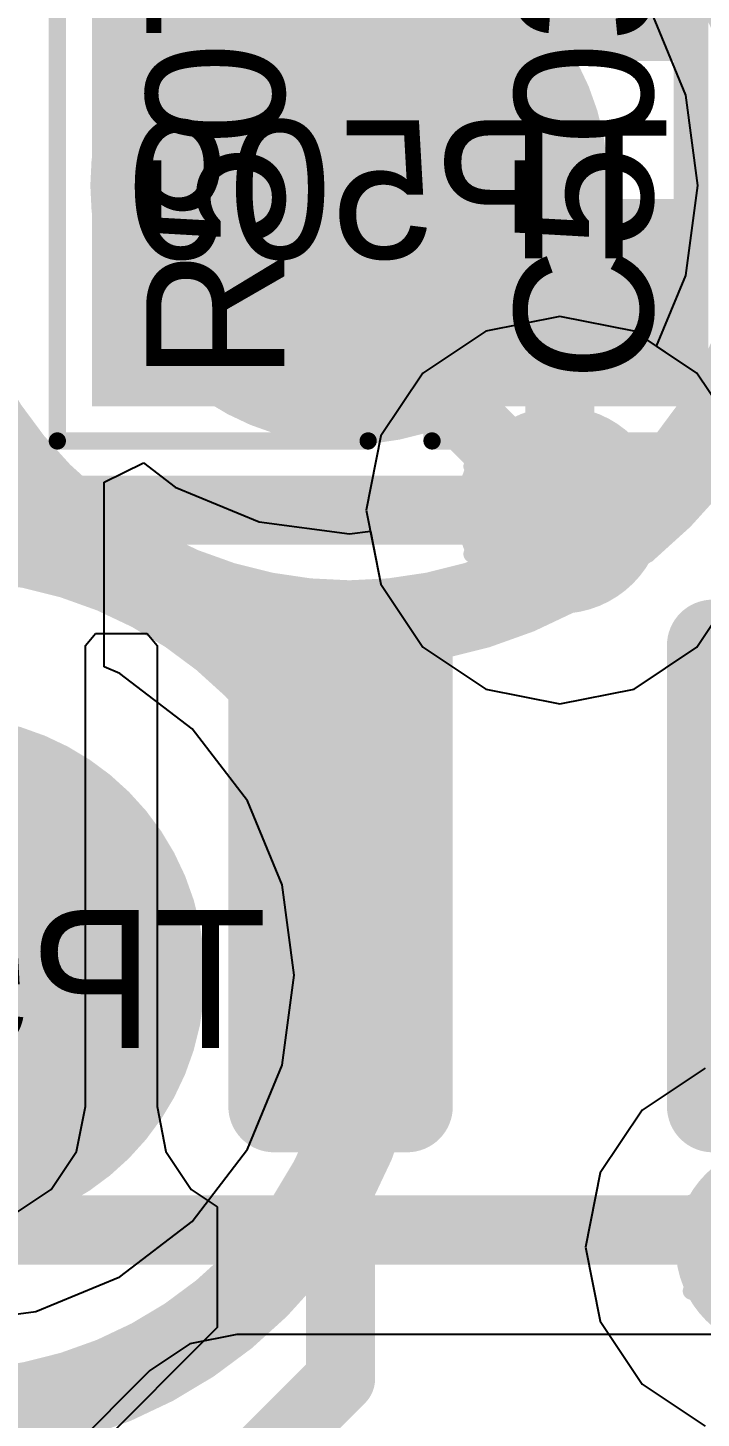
# Model space of a CAD drawing. Header units: millimetres. Extents: x 5 to 399, y 5 to 287.
# Drawn here: x 232.302 to 234.252, y 138.197 to 142.222 of the extents above; entities that cross this region are included whole.
import ezdxf

# ---------------------------------------------------------------- set-up
doc = ezdxf.new("R2010")
doc.units = ezdxf.units.MM
for name, color, linetype in [('BottomLayer', 5, 'Continuous'), ('BottomOverlay', 54, 'Continuous'), ('BottomPaste', 16, 'Continuous'), ('BottomSolder', 6, 'Continuous'), ('DrillDrawing', 1, 'Continuous'), ('DrillGuide', 244, 'Continuous'), ('Mechanical13', 56, 'Continuous'), ('MidLayer1', 16, 'Continuous'), ('MidLayer2', 76, 'Continuous'), ('MultiLayer', 9, 'Continuous'), ('TopLayer', 1, 'Continuous'), ('TopOverlay', 2, 'Continuous'), ('TopPaste', 8, 'Continuous'), ('TopSolder', 216, 'Continuous'), ('ViaHoleLayer', 16, 'Continuous')]:
    doc.layers.add(name, color=color, linetype=linetype)

# ---------------------------------------------------------------- blocks, each defined once
blk = doc.blocks.new('TP1_5MM_B_112')
at = {"layer": 'BottomLayer', "const_width": 0.7499985}
blk.add_lwpolyline([(-0.37499798, 0, 1), (0.37499798, 0, 1)], format="xyb", close=True, dxfattribs=at)
at = {"layer": 'BottomOverlay'}
for points, const_width in [([(1.27, 0, 1), (-1.27, 0, 1)], 0.254), ([(-1.3335, 0, 1), (-1.2065, 0, 1)], 0.127), ([(1.2065, 0, 1), (1.3335, 0, 1)], 0.127)]:
    blk.add_lwpolyline(points, format="xyb", close=True, dxfattribs=dict(at, const_width=const_width))
at = {"layer": 'BottomPaste', "const_width": 0.7499985}
blk.add_lwpolyline([(-0.37499798, 0, 1), (0.37499798, 0, 1)], format="xyb", close=True, dxfattribs=at)
at = {"layer": 'BottomSolder', "const_width": 0.7499985}
blk.add_lwpolyline([(-0.37499798, 0, 1), (0.37499798, 0, 1)], format="xyb", close=True, dxfattribs=at)
blk = doc.blocks.new('TP1_5MM_B_118')
at = {"layer": 'BottomLayer', "const_width": 0.7499985}
blk.add_lwpolyline([(-0.37499798, 0, 1), (0.37499798, 0, 1)], format="xyb", close=True, dxfattribs=at)
at = {"layer": 'BottomOverlay'}
for points, const_width in [([(1.27, 0, 1), (-1.27, 0, 1)], 0.254), ([(-1.3335, 0, 1), (-1.2065, 0, 1)], 0.127), ([(1.2065, 0, 1), (1.3335, 0, 1)], 0.127)]:
    blk.add_lwpolyline(points, format="xyb", close=True, dxfattribs=dict(at, const_width=const_width))
at = {"layer": 'BottomPaste', "const_width": 0.7499985}
blk.add_lwpolyline([(-0.37499798, 0, 1), (0.37499798, 0, 1)], format="xyb", close=True, dxfattribs=at)
at = {"layer": 'BottomSolder', "const_width": 0.7499985}
blk.add_lwpolyline([(-0.37499798, 0, 1), (0.37499798, 0, 1)], format="xyb", close=True, dxfattribs=at)
blk = doc.blocks.new('TP1_5MM_B_119')
at = {"layer": 'BottomLayer', "const_width": 0.7499985}
blk.add_lwpolyline([(-0.37499798, 0, 1), (0.37499798, 0, 1)], format="xyb", close=True, dxfattribs=at)
at = {"layer": 'BottomOverlay'}
for points, const_width in [([(1.27, 0, 1), (-1.27, 0, 1)], 0.254), ([(-1.3335, 0, 1), (-1.2065, 0, 1)], 0.127), ([(1.2065, 0, 1), (1.3335, 0, 1)], 0.127)]:
    blk.add_lwpolyline(points, format="xyb", close=True, dxfattribs=dict(at, const_width=const_width))
at = {"layer": 'BottomPaste', "const_width": 0.7499985}
blk.add_lwpolyline([(-0.37499798, 0, 1), (0.37499798, 0, 1)], format="xyb", close=True, dxfattribs=at)
at = {"layer": 'BottomSolder', "const_width": 0.7499985}
blk.add_lwpolyline([(-0.37499798, 0, 1), (0.37499798, 0, 1)], format="xyb", close=True, dxfattribs=at)
blk = doc.blocks.new('0402_R_240')
at = {"layer": 'Mechanical13', "const_width": 0.0999998}
for points in [[(-0.5499989, 0.30000194), (0.55000144, 0.30000194)], [(-0.5499989, 0.30000194), (-0.5499989, -0.29999686)], [(0.55000144, 0.30000194), (0.55000144, -0.29999686)], [(-0.5499989, -0.29999686), (0.55000144, -0.29999686)]]:
    blk.add_lwpolyline(points, dxfattribs=at)
at = {"layer": 'Mechanical13', "const_width": 0.0499999}
for points in [[(-0.57499758, 0.30000194, 1), (-0.52500022, 0.30000194, 1)], [(-0.57499758, 0.30000194, 1), (-0.52500022, 0.30000194, 1)], [(0.52500276, 0.30000194, 1), (0.57500012, 0.30000194, 1)], [(0.52500276, 0.30000194, 1), (0.57500012, 0.30000194, 1)], [(-0.57499758, -0.29999686, 1), (-0.52500022, -0.29999686, 1)], [(-0.57499758, -0.29999686, 1), (-0.52500022, -0.29999686, 1)], [(0.52500276, -0.29999686, 1), (0.57500012, -0.29999686, 1)], [(0.52500276, -0.29999686, 1), (0.57500012, -0.29999686, 1)]]:
    blk.add_lwpolyline(points, format="xyb", close=True, dxfattribs=at)
at = {"layer": 'TopLayer'}
for points in [[(-0.2499995, -0.29999686), (-0.2499995, 0.30000194), (-0.7499985, -0.29999686), (-0.7499985, 0.30000194)], [(0.75000104, -0.29999686), (0.75000104, 0.30000194), (0.25000204, -0.29999686), (0.25000204, 0.30000194)]]:
    blk.add_solid(points, dxfattribs=at)
at = {"layer": 'TopOverlay', "const_width": 0.0499999}
for points in [[(-0.90000074, 0.4499991), (0.90000074, 0.4499991)], [(-0.90000074, 0.4499991), (-0.90000074, -0.4499991)], [(0.90000074, 0.4499991), (0.90000074, -0.4499991)], [(-0.90000074, -0.4499991), (0.90000074, -0.4499991)]]:
    blk.add_lwpolyline(points, dxfattribs=at)
at = {"layer": 'TopOverlay', "const_width": 0.02499868}
for points in [[(-0.9125000799999999, 0.4499991, 1), (-0.8875014, 0.4499991, 1)], [(-0.9125000799999999, 0.4499991, 1), (-0.8875014, 0.4499991, 1)], [(0.8875014, 0.4499991, 1), (0.9125000799999999, 0.4499991, 1)], [(0.8875014, 0.4499991, 1), (0.9125000799999999, 0.4499991, 1)], [(-0.9125000799999999, -0.4499991, 1), (-0.8875014, -0.4499991, 1)], [(-0.9125000799999999, -0.4499991, 1), (-0.8875014, -0.4499991, 1)], [(0.8875014, -0.4499991, 1), (0.9125000799999999, -0.4499991, 1)], [(0.8875014, -0.4499991, 1), (0.9125000799999999, -0.4499991, 1)]]:
    blk.add_lwpolyline(points, format="xyb", close=True, dxfattribs=at)
at = {"layer": 'TopPaste'}
for points in [[(-0.2499995, -0.29999686), (-0.2499995, 0.30000194), (-0.7499985, -0.29999686), (-0.7499985, 0.30000194)], [(0.75000104, -0.29999686), (0.75000104, 0.30000194), (0.25000204, -0.29999686), (0.25000204, 0.30000194)]]:
    blk.add_solid(points, dxfattribs=at)
at = {"layer": 'TopSolder'}
for points in [[(-0.1999996, -0.34999676), (-0.1999996, 0.35000184), (-0.7999984, -0.34999676), (-0.7999984, 0.35000184)], [(0.8000009399999999, -0.34999676), (0.8000009399999999, 0.35000184), (0.20000214, -0.34999676), (0.20000214, 0.35000184)]]:
    blk.add_solid(points, dxfattribs=at)
blk = doc.blocks.new('0402___263')
at = {"layer": 'Mechanical13', "const_width": 0.0999998}
for points in [[(-0.5499989, 0.30000194), (0.55000144, 0.30000194)], [(-0.5499989, 0.30000194), (-0.5499989, -0.29999686)], [(0.55000144, 0.30000194), (0.55000144, -0.29999686)], [(-0.5499989, -0.29999686), (0.55000144, -0.29999686)]]:
    blk.add_lwpolyline(points, dxfattribs=at)
at = {"layer": 'Mechanical13', "const_width": 0.0499999}
for points in [[(-0.57499758, 0.30000194, 1), (-0.52500022, 0.30000194, 1)], [(-0.57499758, 0.30000194, 1), (-0.52500022, 0.30000194, 1)], [(0.52500276, 0.30000194, 1), (0.57500012, 0.30000194, 1)], [(0.52500276, 0.30000194, 1), (0.57500012, 0.30000194, 1)], [(-0.57499758, -0.29999686, 1), (-0.52500022, -0.29999686, 1)], [(-0.57499758, -0.29999686, 1), (-0.52500022, -0.29999686, 1)], [(0.52500276, -0.29999686, 1), (0.57500012, -0.29999686, 1)], [(0.52500276, -0.29999686, 1), (0.57500012, -0.29999686, 1)]]:
    blk.add_lwpolyline(points, format="xyb", close=True, dxfattribs=at)
at = {"layer": 'TopLayer'}
for points in [[(-0.2499995, -0.29999686), (-0.2499995, 0.30000194), (-0.7499985, -0.29999686), (-0.7499985, 0.30000194)], [(0.75000104, -0.29999686), (0.75000104, 0.30000194), (0.25000204, -0.29999686), (0.25000204, 0.30000194)]]:
    blk.add_solid(points, dxfattribs=at)
at = {"layer": 'TopOverlay', "const_width": 0.0499999}
for points in [[(-0.90000074, 0.4499991), (-0.90000074, -0.4499991)], [(-0.90000074, 0.4499991), (0.90000074, 0.4499991)], [(0.90000074, 0.4499991), (0.90000074, -0.4499991)], [(-0.90000074, -0.4499991), (0.90000074, -0.4499991)]]:
    blk.add_lwpolyline(points, dxfattribs=at)
at = {"layer": 'TopOverlay', "const_width": 0.02499868}
for points in [[(-0.9125000799999999, 0.4499991, 1), (-0.8875014, 0.4499991, 1)], [(-0.9125000799999999, 0.4499991, 1), (-0.8875014, 0.4499991, 1)], [(0.8875014, 0.4499991, 1), (0.9125000799999999, 0.4499991, 1)], [(0.8875014, 0.4499991, 1), (0.9125000799999999, 0.4499991, 1)], [(-0.9125000799999999, -0.4499991, 1), (-0.8875014, -0.4499991, 1)], [(-0.9125000799999999, -0.4499991, 1), (-0.8875014, -0.4499991, 1)], [(0.8875014, -0.4499991, 1), (0.9125000799999999, -0.4499991, 1)], [(0.8875014, -0.4499991, 1), (0.9125000799999999, -0.4499991, 1)]]:
    blk.add_lwpolyline(points, format="xyb", close=True, dxfattribs=at)
at = {"layer": 'TopPaste'}
for points in [[(-0.2499995, -0.29999686), (-0.2499995, 0.30000194), (-0.7499985, -0.29999686), (-0.7499985, 0.30000194)], [(0.75000104, -0.29999686), (0.75000104, 0.30000194), (0.25000204, -0.29999686), (0.25000204, 0.30000194)]]:
    blk.add_solid(points, dxfattribs=at)
at = {"layer": 'TopSolder'}
for points in [[(-0.1999996, -0.34999676), (-0.1999996, 0.35000184), (-0.7999984, -0.34999676), (-0.7999984, 0.35000184)], [(0.8000009399999999, -0.34999676), (0.8000009399999999, 0.35000184), (0.20000214, -0.34999676), (0.20000214, 0.35000184)]]:
    blk.add_solid(points, dxfattribs=at)
blk = doc.blocks.new('SOIC_16_293')
at = {"layer": 'TopLayer', "const_width": 0.0824992}
for points in [[(1.99125078, 0.82749898, 1), (2.07374998, 0.82749898, 1)], [(3.32624938, 0.82749898, 1), (3.40874858, 0.82749898, 1)], [(1.99125078, 0.44250102, 1), (2.07374998, 0.44250102, 1)], [(3.32624938, 0.44250102, 1), (3.40874858, 0.44250102, 1)], [(1.99125078, -0.44250102, 1), (2.07374998, -0.44250102, 1)], [(3.32624938, -0.44250102, 1), (3.40874858, -0.44250102, 1)]]:
    blk.add_lwpolyline(points, format="xyb", close=True, dxfattribs=at)
at = {"layer": 'TopLayer'}
for points in [[(2.03250038, 0.90999818), (2.03250038, 0.36000182), (3.36749898, 0.90999818), (3.36749898, 0.36000182)], [(1.95000118, 0.82749898), (1.95000118, 0.44250102), (3.44999818, 0.82749898), (3.44999818, 0.44250102)], [(2.03250038, -0.36000182), (2.03250038, -0.90999818), (3.36749898, -0.36000182), (3.36749898, -0.90999818)]]:
    blk.add_solid(points, dxfattribs=at)
at = {"layer": 'TopOverlay', "const_width": 0.1999996}
blk.add_lwpolyline([(1.67500046, 5.09999996), (1.67500046, -5.09999996)], dxfattribs=at)
at = {"layer": 'TopPaste', "const_width": 0.0824992}
for points in [[(1.99125078, 0.82749898, 1), (2.07374998, 0.82749898, 1)], [(3.32624938, 0.82749898, 1), (3.40874858, 0.82749898, 1)], [(1.99125078, 0.44250102, 1), (2.07374998, 0.44250102, 1)], [(3.32624938, 0.44250102, 1), (3.40874858, 0.44250102, 1)], [(1.99125078, -0.44250102, 1), (2.07374998, -0.44250102, 1)], [(3.32624938, -0.44250102, 1), (3.40874858, -0.44250102, 1)]]:
    blk.add_lwpolyline(points, format="xyb", close=True, dxfattribs=at)
at = {"layer": 'TopPaste'}
for points in [[(2.03250038, 0.90999818), (2.03250038, 0.36000182), (3.36749898, 0.90999818), (3.36749898, 0.36000182)], [(1.95000118, 0.82749898), (1.95000118, 0.44250102), (3.44999818, 0.82749898), (3.44999818, 0.44250102)], [(2.03250038, -0.36000182), (2.03250038, -0.90999818), (3.36749898, -0.36000182), (3.36749898, -0.90999818)]]:
    blk.add_solid(points, dxfattribs=at)
at = {"layer": 'TopSolder', "const_width": 0.1324991}
for points in [[(1.9662521, 0.82749898, 1), (2.09874866, 0.82749898, 1)], [(3.301250699999999, 0.82749898, 1), (3.43374726, 0.82749898, 1)], [(1.9662521, 0.44250102, 1), (2.09874866, 0.44250102, 1)], [(3.301250699999999, 0.44250102, 1), (3.43374726, 0.44250102, 1)], [(1.9662521, -0.44250102, 1), (2.09874866, -0.44250102, 1)], [(3.301250699999999, -0.44250102, 1), (3.43374726, -0.44250102, 1)]]:
    blk.add_lwpolyline(points, format="xyb", close=True, dxfattribs=at)
at = {"layer": 'TopSolder'}
for points in [[(2.03250038, 0.95999808), (2.03250038, 0.31000192), (3.36749898, 0.95999808), (3.36749898, 0.31000192)], [(1.90000128, 0.82749898), (1.90000128, 0.44250102), (3.49999808, 0.82749898), (3.49999808, 0.44250102)], [(2.03250038, -0.31000192), (2.03250038, -0.95999808), (3.36749898, -0.31000192), (3.36749898, -0.95999808)]]:
    blk.add_solid(points, dxfattribs=at)

msp = doc.modelspace()

# ---------------------------------------------------------------- linework, layer by layer
at = {"layer": 'BottomLayer'}
for p, q in [((234.2074564, 142.02664762), (234.1066946, 142.2699085)), ((234.24182514, 141.76559658), (234.2074564, 142.02664762)), ((234.2074564, 141.50454554), (234.24182514, 141.76559658)), ((234.12280582, 141.30017968), (234.2074564, 141.50454554)), ((234.23932578, 141.2223236), (234.12280582, 141.30017968)), ((234.3608851, 141.0403961), (234.23932578, 141.2223236)), ((232.52325606, 140.90631204), (232.63715982, 140.96248414)), ((232.63715982, 140.96248414), (232.7288843, 140.89210074)), ((232.52325606, 140.37208654), (232.52325606, 140.90631204)), ((232.7288843, 140.89210074), (232.97214772, 140.79133894)), ((232.97214772, 140.79133894), (233.23319876, 140.7569702)), ((233.23319876, 140.7569702), (233.29412066, 140.76499152)), ((233.29412066, 140.76499152), (233.32471242, 140.61119706)), ((233.32471242, 140.61119706), (233.44627174, 140.42926956)), ((234.23932578, 140.42926956), (234.3608851, 140.61119706)), ((233.44627174, 140.42926956), (233.62819924, 140.30771024)), ((234.05739828, 140.30771024), (234.23932578, 140.42926956)), ((232.56911068, 140.35309242), (232.52325606, 140.37208654)), ((232.77800536, 140.19280318), (232.56911068, 140.35309242)), ((233.62819924, 140.30771024), (233.84279876, 140.265023)), ((233.84279876, 140.265023), (234.05739828, 140.30771024)), ((232.9382946, 139.98391104), (232.77800536, 140.19280318)), ((233.0390564, 139.74064762), (232.9382946, 139.98391104)), ((233.07342514, 139.47959658), (233.0390564, 139.74064762)), ((233.0390564, 139.21854554), (233.07342514, 139.47959658)), ((232.9382946, 138.97528212), (233.0390564, 139.21854554)), ((232.77800536, 138.76638998), (232.9382946, 138.97528212)), ((232.56911068, 138.60610074), (232.77800536, 138.76638998)), ((232.3258498, 138.50533894), (232.56911068, 138.60610074)), ((232.06479876, 138.4709702), (232.3258498, 138.50533894)), ((232.90783492, 138.43945388), (232.77127182, 138.41228858)), ((234.63953326, 138.43945388), (232.90783492, 138.43945388)), ((232.77127182, 138.41228858), (232.65549862, 138.33493288)), ((232.65549862, 138.33493288), (232.02768682, 137.70712108))]:
    msp.add_line(p, q, dxfattribs=at)
at = {"layer": 'BottomLayer', "const_width": 0.1999996}
msp.add_lwpolyline([(232.80139876, 141.86719658), (233.84279876, 140.82579658)], dxfattribs=at)
at = {"layer": 'BottomLayer'}
for points, const_width in [([(232.75139886, 141.86719658, 1), (232.85139866, 141.86719658, 1)], 0.0999998), ([(233.69279906, 140.82579658, 1), (233.99279846, 140.82579658, 1)], 0.2999994), ([(233.79279886, 140.82579658, 1), (233.89279866, 140.82579658, 1)], 0.0999998), ([(234.32779906, 138.69219658, 1), (234.62779846, 138.69219658, 1)], 0.2999994)]:
    msp.add_lwpolyline(points, format="xyb", close=True, dxfattribs=dict(at, const_width=const_width))
at = {"layer": 'DrillDrawing', "const_width": 0.0508}
for points in [[(233.71579876, 140.95279658), (233.84279876, 141.07979658)], [(233.84279876, 141.07979658), (233.96979876, 140.95279658)], [(233.76659876, 140.90199658), (233.84279876, 140.97819658)], [(233.84279876, 140.97819658), (233.91899876, 140.90199658)], [(233.58879876, 140.95279658), (233.71579876, 140.82579658)], [(233.58879876, 140.95279658), (233.71579876, 140.95279658)], [(233.96979876, 140.95279658), (234.09679876, 140.95279658)], [(233.96979876, 140.82579658), (234.09679876, 140.95279658)], [(233.69039876, 140.90199658), (233.76659876, 140.82579658)], [(233.69039876, 140.90199658), (233.76659876, 140.90199658)], [(233.91899876, 140.90199658), (233.99519876, 140.90199658)], [(233.91899876, 140.82579658), (233.99519876, 140.90199658)], [(233.58879876, 140.69879658), (233.71579876, 140.82579658)], [(233.69039876, 140.74959658), (233.76659876, 140.82579658)], [(233.91899876, 140.82579658), (233.99519876, 140.74959658)], [(233.96979876, 140.82579658), (234.09679876, 140.69879658)], [(233.69039876, 140.74959658), (233.76659876, 140.74959658)], [(233.76659876, 140.74959658), (233.84279876, 140.67339658)], [(233.84279876, 140.67339658), (233.91899876, 140.74959658)], [(233.91899876, 140.74959658), (233.99519876, 140.74959658)], [(233.58879876, 140.69879658), (233.71579876, 140.69879658)], [(233.71579876, 140.69879658), (233.84279876, 140.57179658)], [(233.84279876, 140.57179658), (233.96979876, 140.69879658)], [(233.96979876, 140.69879658), (234.09679876, 140.69879658)], [(234.22379876, 138.81919658), (234.35079876, 138.69219658)], [(234.22379876, 138.81919658), (234.35079876, 138.81919658)], [(234.22379876, 138.56519658), (234.35079876, 138.69219658)], [(234.22379876, 138.56519658), (234.35079876, 138.56519658)]]:
    msp.add_lwpolyline(points, dxfattribs=at)
at = {"layer": 'DrillDrawing', "const_width": 0.0254}
for points in [[(233.83009876, 141.07979658, 1), (233.85549876, 141.07979658, 1)], [(233.83009876, 141.07979658, 1), (233.85549876, 141.07979658, 1)], [(233.83009876, 140.97819658, 1), (233.85549876, 140.97819658, 1)], [(233.83009876, 140.97819658, 1), (233.85549876, 140.97819658, 1)], [(233.57609876, 140.95279658, 1), (233.60149876, 140.95279658, 1)], [(233.57609876, 140.95279658, 1), (233.60149876, 140.95279658, 1)], [(233.70309876, 140.95279658, 1), (233.72849876, 140.95279658, 1)], [(233.70309876, 140.95279658, 1), (233.72849876, 140.95279658, 1)], [(233.95709876, 140.95279658, 1), (233.98249876, 140.95279658, 1)], [(233.95709876, 140.95279658, 1), (233.98249876, 140.95279658, 1)], [(234.08409876, 140.95279658, 1), (234.10949876, 140.95279658, 1)], [(234.08409876, 140.95279658, 1), (234.10949876, 140.95279658, 1)], [(233.67769876, 140.90199658, 1), (233.70309876, 140.90199658, 1)], [(233.67769876, 140.90199658, 1), (233.70309876, 140.90199658, 1)], [(233.75389876, 140.90199658, 1), (233.77929876, 140.90199658, 1)], [(233.75389876, 140.90199658, 1), (233.77929876, 140.90199658, 1)], [(233.90629876, 140.90199658, 1), (233.93169876, 140.90199658, 1)], [(233.90629876, 140.90199658, 1), (233.93169876, 140.90199658, 1)], [(233.98249876, 140.90199658, 1), (234.00789876, 140.90199658, 1)], [(233.98249876, 140.90199658, 1), (234.00789876, 140.90199658, 1)], [(233.70309876, 140.82579658, 1), (233.72849876, 140.82579658, 1)], [(233.70309876, 140.82579658, 1), (233.72849876, 140.82579658, 1)], [(233.75389876, 140.82579658, 1), (233.77929876, 140.82579658, 1)], [(233.75389876, 140.82579658, 1), (233.77929876, 140.82579658, 1)], [(233.90629876, 140.82579658, 1), (233.93169876, 140.82579658, 1)], [(233.90629876, 140.82579658, 1), (233.93169876, 140.82579658, 1)], [(233.95709876, 140.82579658, 1), (233.98249876, 140.82579658, 1)], [(233.95709876, 140.82579658, 1), (233.98249876, 140.82579658, 1)], [(233.67769876, 140.74959658, 1), (233.70309876, 140.74959658, 1)], [(233.67769876, 140.74959658, 1), (233.70309876, 140.74959658, 1)], [(233.75389876, 140.74959658, 1), (233.77929876, 140.74959658, 1)], [(233.75389876, 140.74959658, 1), (233.77929876, 140.74959658, 1)], [(233.90629876, 140.74959658, 1), (233.93169876, 140.74959658, 1)], [(233.90629876, 140.74959658, 1), (233.93169876, 140.74959658, 1)], [(233.98249876, 140.74959658, 1), (234.00789876, 140.74959658, 1)], [(233.98249876, 140.74959658, 1), (234.00789876, 140.74959658, 1)], [(233.57609876, 140.69879658, 1), (233.60149876, 140.69879658, 1)], [(233.57609876, 140.69879658, 1), (233.60149876, 140.69879658, 1)], [(233.70309876, 140.69879658, 1), (233.72849876, 140.69879658, 1)], [(233.70309876, 140.69879658, 1), (233.72849876, 140.69879658, 1)], [(233.95709876, 140.69879658, 1), (233.98249876, 140.69879658, 1)], [(233.95709876, 140.69879658, 1), (233.98249876, 140.69879658, 1)], [(234.08409876, 140.69879658, 1), (234.10949876, 140.69879658, 1)], [(234.08409876, 140.69879658, 1), (234.10949876, 140.69879658, 1)], [(233.83009876, 140.67339658, 1), (233.85549876, 140.67339658, 1)], [(233.83009876, 140.67339658, 1), (233.85549876, 140.67339658, 1)], [(233.83009876, 140.57179658, 1), (233.85549876, 140.57179658, 1)], [(233.83009876, 140.57179658, 1), (233.85549876, 140.57179658, 1)], [(234.21109876, 138.81919658, 1), (234.23649876, 138.81919658, 1)], [(234.21109876, 138.81919658, 1), (234.23649876, 138.81919658, 1)], [(234.21109876, 138.56519658, 1), (234.23649876, 138.56519658, 1)], [(234.21109876, 138.56519658, 1), (234.23649876, 138.56519658, 1)]]:
    msp.add_lwpolyline(points, format="xyb", close=True, dxfattribs=at)
at = {"layer": 'DrillGuide', "const_width": 0.12499848}
msp.add_lwpolyline([(233.78029952, 140.82579658, 1), (233.905298, 140.82579658, 1)], format="xyb", close=True, dxfattribs=at)
at = {"layer": 'MidLayer1'}
for p, q in [((233.84279876, 141.38657016), (233.62819924, 141.34388292)), ((234.05739828, 141.34388292), (233.84279876, 141.38657016)), ((233.62819924, 141.34388292), (233.44627174, 141.2223236)), ((234.23932578, 141.2223236), (234.05739828, 141.34388292)), ((233.44627174, 141.2223236), (233.32471242, 141.0403961)), ((234.3608851, 141.0403961), (234.23932578, 141.2223236)), ((233.32471242, 141.0403961), (233.28202518, 140.82579658)), ((233.28202518, 140.82579658), (233.32471242, 140.61119706)), ((233.32471242, 140.61119706), (233.44627174, 140.42926956)), ((234.23932578, 140.42926956), (234.3608851, 140.61119706)), ((233.44627174, 140.42926956), (233.62819924, 140.30771024)), ((234.05739828, 140.30771024), (234.23932578, 140.42926956)), ((233.62819924, 140.30771024), (233.84279876, 140.265023)), ((233.84279876, 140.265023), (234.05739828, 140.30771024))]:
    msp.add_line(p, q, dxfattribs=at)
at = {"layer": 'MidLayer1', "const_width": 0.2999994}
for points in [[(233.69279906, 140.82579658, 1), (233.99279846, 140.82579658, 1)], [(234.32779906, 138.69219658, 1), (234.62779846, 138.69219658, 1)]]:
    msp.add_lwpolyline(points, format="xyb", close=True, dxfattribs=at)
at = {"layer": 'MidLayer2'}
for p, q in [((233.84279876, 141.38657016), (233.62819924, 141.34388292)), ((234.05739828, 141.34388292), (233.84279876, 141.38657016)), ((233.62819924, 141.34388292), (233.44627174, 141.2223236)), ((234.23932578, 141.2223236), (234.05739828, 141.34388292)), ((233.44627174, 141.2223236), (233.32471242, 141.0403961)), ((234.3608851, 141.0403961), (234.23932578, 141.2223236)), ((233.32471242, 141.0403961), (233.28202518, 140.82579658)), ((233.28202518, 140.82579658), (233.32471242, 140.61119706)), ((233.32471242, 140.61119706), (233.44627174, 140.42926956)), ((234.23932578, 140.42926956), (234.3608851, 140.61119706)), ((233.44627174, 140.42926956), (233.62819924, 140.30771024)), ((234.05739828, 140.30771024), (234.23932578, 140.42926956)), ((233.62819924, 140.30771024), (233.84279876, 140.265023)), ((233.84279876, 140.265023), (234.05739828, 140.30771024)), ((234.26319924, 139.21028292), (234.08127174, 139.0887236)), ((234.08127174, 139.0887236), (233.95971242, 138.9067961)), ((233.95971242, 138.9067961), (233.91702518, 138.69219658)), ((233.91702518, 138.69219658), (233.95971242, 138.47759706)), ((233.95971242, 138.47759706), (234.08127174, 138.29566956)), ((234.08127174, 138.29566956), (234.26319924, 138.17411024))]:
    msp.add_line(p, q, dxfattribs=at)
at = {"layer": 'MidLayer2', "const_width": 0.2999994}
for points in [[(233.69279906, 140.82579658, 1), (233.99279846, 140.82579658, 1)], [(234.32779906, 138.69219658, 1), (234.62779846, 138.69219658, 1)]]:
    msp.add_lwpolyline(points, format="xyb", close=True, dxfattribs=at)
at = {"layer": 'MultiLayer', "const_width": 0.2999994}
for points in [[(233.69279906, 140.82579658, 1), (233.99279846, 140.82579658, 1)], [(234.32779906, 138.69219658, 1), (234.62779846, 138.69219658, 1)]]:
    msp.add_lwpolyline(points, format="xyb", close=True, dxfattribs=at)
at = {"layer": 'TopLayer'}
for p, q in [((232.46931154, 140.43409302), (232.4979094, 140.46893928)), ((232.4979094, 140.46893928), (232.64768812, 140.46893928)), ((232.64768812, 140.46893928), (232.67628598, 140.43409302)), ((232.46931154, 139.09909696), (232.46931154, 140.43409302)), ((232.67628598, 140.43409302), (232.67628598, 139.09909696)), ((232.44350514, 138.96936138), (232.46931154, 139.09909696)), ((232.67628598, 139.09909696), (232.70209238, 138.96936138)), ((232.37001786, 138.85937684), (232.44350514, 138.96936138)), ((232.70209238, 138.96936138), (232.77557966, 138.85937684)), ((232.26003332, 138.78588956), (232.37001786, 138.85937684)), ((232.77557966, 138.85937684), (232.85094146, 138.80902388)), ((232.85094146, 138.80902388), (232.85094146, 138.45901188)), ((232.85094146, 138.45901188), (232.44398266, 138.05205308))]:
    msp.add_line(p, q, dxfattribs=at)
for points, const_width in [([(232.83768012, 141.42599604), (233.9226208, 141.42599604)], 0.2499995), ([(233.84279876, 141.346174), (233.9226208, 141.42599604)], 0.1999996), ([(233.84279876, 140.82579658), (233.84279876, 141.346174)], 0.1999996), ([(232.17851456, 140.82579658), (233.84279876, 140.82579658)], 0.1999996), ([(233.20779876, 138.31119658), (233.20779876, 139.76659626)], 0.1999996), ([(232.59179796, 137.69519578), (233.20779876, 138.31119658)], 0.1999996)]:
    msp.add_lwpolyline(points, dxfattribs=dict(at, const_width=const_width))
for points, const_width in [([(232.77518088, 141.42599604, 1), (232.90017936, 141.42599604, 1)], 0.12499848), ([(233.86012156, 141.42599604, 1), (233.98512004, 141.42599604, 1)], 0.12499848), ([(233.8726209, 141.42599604, 1), (233.9726207, 141.42599604, 1)], 0.0999998), ([(233.79279886, 141.346174, 1), (233.89279866, 141.346174, 1)], 0.0999998), ([(233.79279886, 141.346174, 1), (233.89279866, 141.346174, 1)], 0.0999998), ([(233.69279906, 140.82579658, 1), (233.99279846, 140.82579658, 1)], 0.2999994), ([(233.79279886, 140.82579658, 1), (233.89279866, 140.82579658, 1)], 0.0999998), ([(233.79279886, 140.82579658, 1), (233.89279866, 140.82579658, 1)], 0.0999998), ([(233.15779886, 139.76659626, 1), (233.25779866, 139.76659626, 1)], 0.0999998), ([(234.32779906, 138.69219658, 1), (234.62779846, 138.69219658, 1)], 0.2999994), ([(233.15779886, 138.31119658, 1), (233.25779866, 138.31119658, 1)], 0.0999998), ([(233.15779886, 138.31119658, 1), (233.25779866, 138.31119658, 1)], 0.0999998)]:
    msp.add_lwpolyline(points, format="xyb", close=True, dxfattribs=dict(at, const_width=const_width))
at = {"layer": 'ViaHoleLayer', "const_width": 0.12499848}
msp.add_lwpolyline([(233.78029952, 140.82579658, 1), (233.905298, 140.82579658, 1)], format="xyb", close=True, dxfattribs=at)

# ---------------------------------------------------------------- block references
at = {"rotation": 90}
for name, p in [('TP1_5MM_B_118', (233.23319876, 141.76559658)), ('0402_R_240', (232.83768266, 141.92599504)), ('0402___263', (233.92262334, 141.92599504)), ('SOIC_16_293', (233.84279876, 137.06659658))]:
    msp.add_blockref(name, p, dxfattribs=at)
for name, p in [('TP1_5MM_B_119', (232.06479876, 139.47959658)), ('TP1_5MM_B_112', (231.04879876, 137.14279658))]:
    msp.add_blockref(name, p)

# ---------------------------------------------------------------- texts
at = {"layer": 'BottomOverlay', "text_generation_flag": 2}
for s, p in [('TP509', (234.1626, 141.5542)), ('TP508', (232.9942, 139.2682))]:
    msp.add_text(s, height=0.3999992, dxfattribs=at).set_placement(p)
at = {"layer": 'TopOverlay'}
for s, p in [('R507', (233.045, 141.1986)), ('C503', (234.1118, 141.1986))]:
    msp.add_text(s, height=0.3999992, rotation=90, dxfattribs=at).set_placement(p)

doc.saveas('drawing.dxf')
